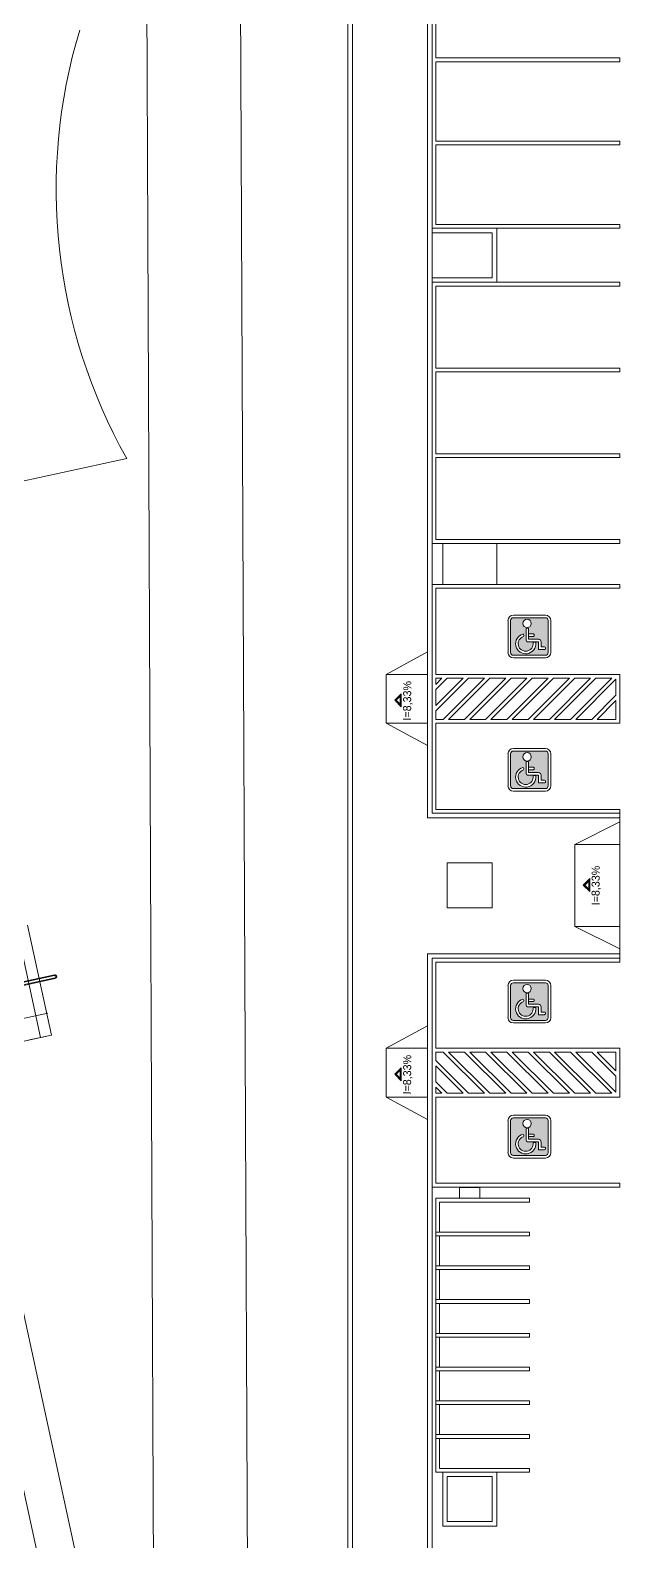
# Model space of a CAD drawing. Header units: millimetres. Extents: x -395 to 1008, y 9 to 692.
# Drawn here: x -287.98 to -272.27, y 50.91 to 91.2 of the extents above; entities that cross this region are included whole.
import ezdxf

# ---------------------------------------------------------------- set-up
doc = ezdxf.new("R2010")
doc.units = ezdxf.units.MM
doc.header["$LTSCALE"] = 0.1
doc.header["$MEASUREMENT"] = 0
doc.layers.add('.10 ultra fina', color=240, linetype='Continuous', lineweight=5)
doc.styles.add('Texto Wilian', font='himalaya.ttf')

# ---------------------------------------------------------------- blocks, each defined once
blk = doc.blocks.new('etwew')
at = {"layer": '.10 ultra fina', "lineweight": 5}
h = blk.add_hatch(color=240, dxfattribs=at)
h.dxf.hatch_style = 1
h.paths.add_polyline_path([(419.02, 135.554, 0.414214), (418.946, 135.627), (418.093, 135.627, 0.414214), (418.02, 135.554), (418.02, 134.701, 0.414214), (418.093, 134.627), (418.946, 134.627, 0.414214), (419.02, 134.701)])
h.paths.add_polyline_path([(418.833, 134.981), (418.833, 134.848), (418.923, 134.848, -1), (418.913, 134.779), (418.764, 134.779), (418.764, 134.975, 0.290137), (418.755, 134.987), (418.468, 134.987, -0.358913), (418.43, 135.032), (418.43, 135.342, -0.241455), (418.5, 135.342), (418.5, 135.196), (418.632, 135.196, -0.485227), (418.632, 135.127), (418.5, 135.127), (418.5, 135.057), (418.764, 135.057, -0.414214)], flags=16)
h.paths.add_polyline_path([(418.347, 135.475, -1), (418.572, 135.475, -1)], flags=16)
h.paths.add_polyline_path([(418.688, 134.964, -2.149116), (418.347, 135.194, -0.384166), (418.366, 135.127, 2.200852), (418.618, 134.964, -0.25666)], flags=16)
h = blk.add_hatch(color=240, dxfattribs=at)
h.dxf.hatch_style = 1
h.paths.add_polyline_path([(415.106, 133.254), (415.107, 133.6), (414.933, 133.428)])
h.paths.add_polyline_path([(415.078, 133.321), (414.972, 133.427), (415.079, 133.533)], flags=16)
h = blk.add_hatch(color=240, dxfattribs=at)
h.dxf.hatch_style = 1
h.paths.add_polyline_path([(419.02, 131.999, 0.414214), (418.946, 132.072), (418.093, 132.072, 0.414214), (418.02, 131.999), (418.02, 131.146, 0.414214), (418.093, 131.072), (418.946, 131.072, 0.414214), (419.02, 131.146)])
h.paths.add_polyline_path([(418.833, 131.426), (418.833, 131.293), (418.923, 131.293, -1), (418.913, 131.224), (418.764, 131.224), (418.764, 131.42, 0.290137), (418.755, 131.432), (418.468, 131.432, -0.358913), (418.43, 131.477), (418.43, 131.787, -0.241455), (418.5, 131.787), (418.5, 131.641), (418.632, 131.641, -0.485227), (418.632, 131.571), (418.5, 131.571), (418.5, 131.502), (418.764, 131.502, -0.414214)], flags=16)
h.paths.add_polyline_path([(418.347, 131.92, -1), (418.572, 131.92, -1)], flags=16)
h.paths.add_polyline_path([(418.688, 131.409, -2.149116), (418.347, 131.639, -0.384166), (418.366, 131.572, 2.200852), (418.618, 131.409, -0.25666)], flags=16)
h = blk.add_hatch(color=240, dxfattribs=at)
h.dxf.hatch_style = 1
h.paths.add_polyline_path([(420.126, 128.328), (420.128, 128.675), (419.954, 128.502)])
h.paths.add_polyline_path([(420.099, 128.395), (419.993, 128.502), (420.1, 128.608)], flags=16)
h = blk.add_hatch(color=240, dxfattribs=at)
h.dxf.hatch_style = 1
h.paths.add_polyline_path([(419.02, 125.82, 0.414214), (418.946, 125.893), (418.093, 125.893, 0.414214), (418.02, 125.82), (418.02, 124.967, 0.414214), (418.093, 124.893), (418.946, 124.893, 0.414214), (419.02, 124.967)])
h.paths.add_polyline_path([(418.833, 125.247), (418.833, 125.114), (418.923, 125.114, -1), (418.913, 125.045), (418.764, 125.045), (418.764, 125.241, 0.290137), (418.755, 125.253), (418.468, 125.253, -0.358913), (418.43, 125.298), (418.43, 125.608, -0.241455), (418.5, 125.608), (418.5, 125.462), (418.632, 125.462, -0.485227), (418.632, 125.393), (418.5, 125.393), (418.5, 125.323), (418.764, 125.323, -0.414214)], flags=16)
h.paths.add_polyline_path([(418.347, 125.741, -1), (418.572, 125.741, -1)], flags=16)
h.paths.add_polyline_path([(418.688, 125.23, -2.149116), (418.347, 125.46, -0.384166), (418.366, 125.393, 2.200852), (418.618, 125.23, -0.25666)], flags=16)
h = blk.add_hatch(color=240, dxfattribs=at)
h.dxf.hatch_style = 1
h.paths.add_polyline_path([(415.106, 123.285), (415.108, 123.631), (414.934, 123.459)])
h.paths.add_polyline_path([(415.079, 123.352), (414.973, 123.459), (415.08, 123.565)], flags=16)
h = blk.add_hatch(color=240, dxfattribs=at)
h.dxf.hatch_style = 1
h.paths.add_polyline_path([(419.02, 122.22, 0.414214), (418.946, 122.293), (418.093, 122.293, 0.414214), (418.02, 122.22), (418.02, 121.367, 0.414214), (418.093, 121.293), (418.946, 121.293, 0.414214), (419.02, 121.367)])
h.paths.add_polyline_path([(418.833, 121.647), (418.833, 121.514), (418.923, 121.514, -1), (418.913, 121.445), (418.764, 121.445), (418.764, 121.641, 0.290137), (418.755, 121.653), (418.468, 121.653, -0.358913), (418.43, 121.698), (418.43, 122.008, -0.241455), (418.5, 122.008), (418.5, 121.862), (418.632, 121.862, -0.485227), (418.632, 121.793), (418.5, 121.793), (418.5, 121.723), (418.764, 121.723, -0.414214)], flags=16)
h.paths.add_polyline_path([(418.347, 122.141, -1), (418.572, 122.141, -1)], flags=16)
h.paths.add_polyline_path([(418.688, 121.63, -2.149116), (418.347, 121.86, -0.384166), (418.366, 121.793, 2.200852), (418.618, 121.63, -0.25666)], flags=16)
at = {"layer": '.10 ultra fina', "color": 240, "lineweight": 5}
for p, q in [((413.686, 79.689), (413.686, 174.466)), ((413.806, 79.569), (413.806, 174.466)), ((415.806, 130.297), (415.806, 162.711)), ((415.926, 130.417), (415.926, 162.591)), ((408.546, 101.056), (408.305, 157.09)), ((411.046, 101.077), (410.805, 157.112)), ((416.026, 152.673), (416.026, 150.552)), ((416.026, 150.552), (420.926, 150.552)), ((416.026, 150.452), (416.026, 148.332)), ((420.926, 150.452), (416.026, 150.452)), ((420.926, 150.552), (420.926, 150.452)), ((416.026, 148.332), (420.926, 148.332)), ((420.926, 148.332), (420.926, 148.232)), ((416.026, 148.232), (416.026, 146.111)), ((420.926, 148.232), (416.026, 148.232)), ((415.926, 146.011), (417.65, 146.011)), ((415.926, 144.571), (415.926, 146.011)), ((420.926, 146.011), (415.926, 146.011)), ((415.926, 145.891), (417.53, 145.891)), ((415.926, 144.691), (415.926, 145.891)), ((416.026, 146.111), (420.926, 146.111)), ((417.53, 145.891), (417.53, 144.691)), ((417.65, 146.011), (417.65, 144.571)), ((420.926, 146.111), (420.926, 146.011)), ((417.53, 144.691), (415.926, 144.691)), ((417.65, 144.571), (415.926, 144.571)), ((415.926, 144.571), (420.926, 144.571)), ((420.926, 144.471), (416.026, 144.471)), ((416.026, 144.471), (416.026, 142.284)), ((420.926, 144.571), (420.926, 144.471)), ((416.026, 142.284), (420.926, 142.284)), ((420.926, 142.284), (420.926, 142.184)), ((420.926, 142.184), (416.026, 142.184)), ((416.026, 142.184), (416.026, 139.997)), ((407.792, 139.876), (394.147, 136.909)), ((416.026, 139.997), (420.926, 139.997)), ((420.926, 139.897), (416.026, 139.897)), ((416.026, 139.897), (416.026, 137.711)), ((420.926, 139.997), (420.926, 139.897)), ((420.926, 137.611), (415.926, 137.611)), ((416.026, 137.711), (420.926, 137.711)), ((416.21, 137.611), (417.65, 137.611)), ((416.21, 136.517), (416.21, 137.611)), ((417.65, 137.611), (417.65, 136.517)), ((420.926, 137.711), (420.926, 137.611)), ((415.926, 132.817), (415.926, 136.517)), ((415.926, 136.517), (420.926, 136.517)), ((420.926, 136.417), (416.026, 136.417)), ((416.026, 136.417), (416.026, 134.117)), ((417.65, 136.517), (416.21, 136.517)), ((420.926, 136.517), (420.926, 136.517)), ((420.926, 136.517), (420.926, 136.417)), ((417.95, 135.554), (417.95, 134.701)), ((418.02, 135.554), (418.02, 134.701)), ((418.946, 135.697), (418.093, 135.697)), ((418.946, 135.627), (418.093, 135.627)), ((419.02, 134.701), (419.02, 135.554)), ((419.09, 134.701), (419.09, 135.554)), ((418.43, 135.032), (418.43, 135.342)), ((418.5, 135.057), (418.5, 135.342)), ((418.5, 135.196), (418.632, 135.196)), ((418.5, 135.127), (418.632, 135.127)), ((418.5, 135.057), (418.764, 135.057)), ((414.706, 134.117), (415.806, 134.717)), ((418.093, 134.627), (418.946, 134.627)), ((418.468, 134.987), (418.755, 134.987)), ((418.764, 134.975), (418.764, 134.779)), ((418.764, 134.779), (418.923, 134.779)), ((418.833, 134.987), (418.833, 134.848)), ((418.833, 134.848), (418.923, 134.848)), ((418.093, 134.557), (418.946, 134.557)), ((415.806, 134.117), (414.706, 134.117)), ((414.706, 132.817), (414.706, 134.117)), ((416.026, 134.117), (418.326, 134.117)), ((416.333, 134.017), (416.026, 133.711)), ((416.026, 133.287), (416.757, 134.017)), ((416.191, 134.017), (416.026, 133.852)), ((416.026, 133.852), (416.026, 134.017)), ((416.026, 134.017), (416.191, 134.017)), ((416.898, 134.017), (416.026, 133.145)), ((416.222, 132.917), (417.322, 134.017)), ((416.757, 134.017), (416.333, 134.017)), ((417.464, 134.017), (416.364, 132.917)), ((416.788, 132.917), (417.888, 134.017)), ((417.322, 134.017), (416.898, 134.017)), ((418.03, 134.017), (416.93, 132.917)), ((417.354, 132.917), (418.454, 134.017)), ((417.888, 134.017), (417.464, 134.017)), ((418.595, 134.017), (417.495, 132.917)), ((417.92, 132.917), (419.02, 134.017)), ((418.454, 134.017), (418.03, 134.017)), ((419.161, 134.017), (418.061, 132.917)), ((418.326, 134.117), (420.926, 134.117)), ((418.485, 132.917), (419.585, 134.017)), ((419.02, 134.017), (418.595, 134.017)), ((419.727, 134.017), (418.627, 132.917)), ((419.051, 132.917), (420.151, 134.017)), ((419.585, 134.017), (419.161, 134.017)), ((419.192, 132.917), (420.292, 134.017)), ((420.717, 134.017), (419.617, 132.917)), ((420.151, 134.017), (419.727, 134.017)), ((420.826, 133.986), (419.758, 132.917)), ((420.292, 134.017), (420.717, 134.017)), ((420.826, 133.561), (420.826, 133.986)), ((420.926, 134.117), (420.926, 132.817)), ((415.107, 133.6), (414.933, 133.428)), ((414.933, 133.428), (415.106, 133.254)), ((415.079, 133.533), (414.972, 133.427)), ((414.972, 133.427), (415.078, 133.321)), ((415.078, 133.321), (415.079, 133.533)), ((415.106, 133.254), (415.107, 133.6)), ((416.026, 133.711), (416.026, 133.287)), ((420.182, 132.917), (420.826, 133.561)), ((420.826, 133.42), (420.324, 132.917)), ((420.826, 132.917), (420.826, 133.42)), ((416.026, 133.145), (416.026, 132.917)), ((415.806, 132.817), (414.706, 132.817)), ((415.806, 132.217), (414.706, 132.817)), ((415.926, 130.417), (415.926, 132.817)), ((415.926, 132.817), (415.926, 132.817)), ((416.026, 132.917), (416.222, 132.917)), ((420.926, 132.817), (416.026, 132.817)), ((416.026, 132.817), (416.026, 130.517)), ((416.364, 132.917), (416.788, 132.917)), ((416.93, 132.917), (417.354, 132.917)), ((417.495, 132.917), (417.92, 132.917)), ((418.061, 132.917), (418.485, 132.917)), ((418.627, 132.917), (419.051, 132.917)), ((419.617, 132.917), (419.192, 132.917)), ((419.758, 132.917), (420.182, 132.917)), ((420.324, 132.917), (420.826, 132.917)), ((417.95, 131.999), (417.95, 131.146)), ((418.02, 131.999), (418.02, 131.146)), ((418.946, 132.142), (418.093, 132.142)), ((418.946, 132.072), (418.093, 132.072)), ((418.43, 131.477), (418.43, 131.787)), ((418.5, 131.502), (418.5, 131.787)), ((419.02, 131.146), (419.02, 131.999)), ((419.09, 131.146), (419.09, 131.999)), ((418.468, 131.432), (418.755, 131.432)), ((418.5, 131.641), (418.632, 131.641)), ((418.5, 131.571), (418.632, 131.571)), ((418.5, 131.502), (418.764, 131.502)), ((418.764, 131.42), (418.764, 131.224)), ((418.833, 131.432), (418.833, 131.293)), ((418.093, 131.072), (418.946, 131.072)), ((418.093, 131.002), (418.946, 131.002)), ((418.764, 131.224), (418.923, 131.224)), ((418.833, 131.293), (418.923, 131.293)), ((420.926, 130.297), (415.806, 130.297)), ((415.926, 130.517), (415.926, 130.517)), ((420.926, 130.417), (415.926, 130.417)), ((420.926, 130.417), (415.926, 130.417)), ((416.026, 130.517), (420.926, 130.517)), ((420.926, 130.417), (416.026, 130.417)), ((420.926, 130.184), (419.726, 129.584)), ((420.926, 130.517), (420.926, 130.417)), ((420.926, 130.297), (420.926, 130.417)), ((420.926, 130.417), (420.926, 130.417)), ((420.926, 130.297), (420.926, 130.166)), ((420.926, 130.297), (420.926, 126.669)), ((420.926, 130.166), (420.926, 130.297)), ((405.493, 124.435), (404.41, 129.419)), ((419.726, 129.584), (419.726, 127.4)), ((420.926, 129.584), (419.726, 129.584)), ((416.33, 129.091), (417.53, 129.091)), ((416.33, 127.891), (416.33, 129.091)), ((417.53, 129.091), (417.53, 127.891)), ((420.128, 128.675), (419.954, 128.502)), ((420.1, 128.608), (419.993, 128.502)), ((420.099, 128.395), (420.1, 128.608)), ((420.126, 128.328), (420.128, 128.675)), ((419.954, 128.502), (420.126, 128.328)), ((419.993, 128.502), (420.099, 128.395)), ((417.53, 127.891), (416.33, 127.891)), ((405.787, 124.499), (405.149, 127.431)), ((420.926, 127.397), (419.726, 127.397)), ((420.926, 126.797), (419.726, 127.397)), ((415.806, 100.771), (415.806, 126.669)), ((420.926, 126.669), (415.806, 126.669)), ((420.926, 126.549), (415.926, 126.549)), ((415.926, 126.549), (415.926, 124.149)), ((420.926, 126.669), (420.926, 126.549)), ((420.926, 126.449), (420.926, 126.549)), ((420.926, 126.549), (420.926, 126.549)), ((415.926, 100.871), (415.926, 126.449)), ((416.026, 124.149), (416.026, 126.449)), ((416.026, 126.449), (420.926, 126.449)), ((405.869, 126.104), (402.917, 125.461)), ((405.873, 126.085), (402.921, 125.442)), ((402.934, 125.383), (405.886, 126.026)), ((402.938, 125.363), (405.89, 126.006)), ((417.95, 125.82), (417.95, 124.967)), ((418.02, 125.82), (418.02, 124.967)), ((418.946, 125.963), (418.093, 125.963)), ((418.946, 125.893), (418.093, 125.893)), ((419.02, 124.967), (419.02, 125.82)), ((419.09, 124.967), (419.09, 125.82)), ((418.43, 125.298), (418.43, 125.608)), ((418.5, 125.323), (418.5, 125.608)), ((418.5, 125.462), (418.632, 125.462)), ((418.5, 125.393), (418.632, 125.393)), ((405.688, 125.085), (403.798, 124.673)), ((418.468, 125.253), (418.755, 125.253)), ((418.5, 125.323), (418.764, 125.323)), ((418.764, 125.241), (418.764, 125.045)), ((418.764, 125.045), (418.923, 125.045)), ((418.833, 125.253), (418.833, 125.114)), ((418.833, 125.114), (418.923, 125.114)), ((414.706, 124.149), (415.806, 124.749)), ((418.093, 124.893), (418.946, 124.893)), ((418.093, 124.823), (418.946, 124.823)), ((405.787, 124.499), (401.976, 123.67)), ((405.493, 124.435), (405.2, 124.372)), ((405.787, 124.499), (405.493, 124.435)), ((415.806, 124.149), (414.706, 124.149)), ((414.706, 122.849), (414.706, 124.149)), ((415.926, 124.149), (415.926, 124.149)), ((415.926, 124.149), (415.926, 120.449)), ((420.926, 124.149), (416.026, 124.149)), ((420.926, 122.849), (420.926, 124.149)), ((408.118, 102.955), (403.582, 123.815)), ((416.026, 123.82), (416.026, 124.049)), ((416.026, 124.049), (416.222, 124.049)), ((416.898, 122.949), (416.026, 123.82)), ((416.222, 124.049), (417.322, 122.949)), ((417.464, 122.949), (416.364, 124.049)), ((416.364, 124.049), (416.788, 124.049)), ((416.788, 124.049), (417.888, 122.949)), ((418.03, 122.949), (416.93, 124.049)), ((416.93, 124.049), (417.354, 124.049)), ((417.354, 124.049), (418.454, 122.949)), ((418.595, 122.949), (417.495, 124.049)), ((417.495, 124.049), (417.92, 124.049)), ((417.92, 124.049), (419.02, 122.949)), ((419.161, 122.949), (418.061, 124.049)), ((418.061, 124.049), (418.485, 124.049)), ((418.485, 124.049), (419.585, 122.949)), ((419.727, 122.949), (418.627, 124.049)), ((418.627, 124.049), (419.051, 124.049)), ((419.051, 124.049), (420.151, 122.949)), ((419.617, 124.049), (419.192, 124.049)), ((419.192, 124.049), (420.292, 122.949)), ((420.717, 122.949), (419.617, 124.049)), ((419.758, 124.049), (420.182, 124.049)), ((420.826, 122.98), (419.758, 124.049)), ((420.182, 124.049), (420.826, 123.404)), ((420.826, 123.546), (420.324, 124.049)), ((420.324, 124.049), (420.826, 124.049)), ((420.826, 124.049), (420.826, 123.546)), ((415.108, 123.631), (414.934, 123.459)), ((414.934, 123.459), (415.106, 123.285)), ((415.08, 123.565), (414.973, 123.459)), ((414.973, 123.459), (415.079, 123.352)), ((415.079, 123.352), (415.08, 123.565)), ((415.106, 123.285), (415.108, 123.631)), ((416.026, 123.255), (416.026, 123.679)), ((416.026, 123.679), (416.757, 122.949)), ((420.826, 123.404), (420.826, 122.98)), ((416.333, 122.949), (416.026, 123.255)), ((416.191, 122.949), (416.026, 123.113)), ((416.026, 123.113), (416.026, 122.949)), ((416.026, 122.949), (416.191, 122.949)), ((416.757, 122.949), (416.333, 122.949)), ((417.322, 122.949), (416.898, 122.949)), ((417.888, 122.949), (417.464, 122.949)), ((418.454, 122.949), (418.03, 122.949)), ((419.02, 122.949), (418.595, 122.949)), ((419.585, 122.949), (419.161, 122.949)), ((420.151, 122.949), (419.727, 122.949)), ((420.292, 122.949), (420.717, 122.949)), ((415.806, 122.849), (414.706, 122.849)), ((415.806, 122.249), (414.706, 122.849)), ((416.026, 120.549), (416.026, 122.849)), ((416.026, 122.849), (418.326, 122.849)), ((418.326, 122.849), (420.926, 122.849)), ((417.95, 122.22), (417.95, 121.367)), ((418.02, 122.22), (418.02, 121.367)), ((418.946, 122.363), (418.093, 122.363)), ((418.946, 122.293), (418.093, 122.293)), ((419.02, 121.367), (419.02, 122.22)), ((419.09, 121.367), (419.09, 122.22)), ((418.43, 121.698), (418.43, 122.008)), ((418.5, 121.723), (418.5, 122.008)), ((418.5, 121.862), (418.632, 121.862)), ((418.5, 121.793), (418.632, 121.793)), ((418.5, 121.723), (418.764, 121.723)), ((418.468, 121.653), (418.755, 121.653)), ((418.764, 121.641), (418.764, 121.445)), ((418.764, 121.445), (418.923, 121.445)), ((418.833, 121.653), (418.833, 121.514)), ((418.833, 121.514), (418.923, 121.514)), ((418.093, 121.293), (418.946, 121.293)), ((418.093, 121.223), (418.946, 121.223)), ((403.22, 120.771), (406.928, 103.719)), ((420.926, 120.549), (416.026, 120.549)), ((420.926, 120.449), (420.926, 120.549)), ((415.926, 120.449), (420.926, 120.449)), ((416.026, 119.149), (416.026, 120.149)), ((416.026, 120.149), (418.526, 120.149)), ((417.2, 120.433), (416.661, 120.433)), ((416.661, 120.433), (416.661, 120.149)), ((416.661, 120.149), (417.2, 120.149)), ((417.2, 120.149), (417.2, 120.433)), ((418.526, 120.149), (418.526, 120.049)), ((420.926, 120.449), (420.926, 120.449)), ((418.526, 120.049), (416.126, 120.049)), ((416.126, 120.049), (416.126, 119.249)), ((416.026, 118.249), (416.026, 119.249)), ((416.026, 119.249), (418.526, 119.249)), ((418.526, 119.149), (416.026, 119.149)), ((416.126, 119.249), (418.526, 119.249)), ((418.526, 119.149), (416.126, 119.149)), ((416.126, 119.149), (416.126, 118.349)), ((418.526, 119.249), (418.526, 119.149)), ((418.526, 119.249), (418.526, 119.149)), ((416.026, 117.349), (416.026, 118.349)), ((416.026, 118.349), (418.526, 118.349)), ((418.526, 118.249), (416.026, 118.249)), ((416.126, 118.349), (418.526, 118.349)), ((418.526, 118.249), (416.126, 118.249)), ((416.126, 118.249), (416.126, 117.449)), ((418.526, 118.349), (418.526, 118.249)), ((418.526, 118.349), (418.526, 118.249)), ((416.026, 116.449), (416.026, 117.449)), ((416.026, 117.449), (418.526, 117.449)), ((418.526, 117.349), (416.026, 117.349)), ((416.126, 117.449), (418.526, 117.449)), ((418.526, 117.349), (416.126, 117.349)), ((416.126, 117.349), (416.126, 116.549)), ((418.526, 117.449), (418.526, 117.349)), ((418.526, 117.449), (418.526, 117.349)), ((416.026, 115.549), (416.026, 116.549)), ((416.026, 116.549), (418.526, 116.549)), ((416.126, 116.549), (418.526, 116.549)), ((418.526, 116.549), (418.526, 116.449)), ((418.526, 116.549), (418.526, 116.449)), ((418.526, 116.449), (416.026, 116.449)), ((418.526, 116.449), (416.126, 116.449)), ((416.126, 116.449), (416.126, 115.649)), ((416.026, 114.649), (416.026, 115.649)), ((416.026, 115.649), (418.526, 115.649)), ((418.526, 115.549), (416.026, 115.549)), ((416.126, 115.649), (418.526, 115.649)), ((418.526, 115.549), (416.126, 115.549)), ((416.126, 115.549), (416.126, 114.749)), ((418.526, 115.649), (418.526, 115.549)), ((418.526, 115.649), (418.526, 115.549)), ((416.026, 113.749), (416.026, 114.749)), ((416.026, 114.749), (418.526, 114.749)), ((418.526, 114.649), (416.026, 114.649)), ((416.126, 114.749), (418.526, 114.749)), ((418.526, 114.649), (416.126, 114.649)), ((416.126, 114.649), (416.126, 113.849)), ((418.526, 114.749), (418.526, 114.649)), ((418.526, 114.749), (418.526, 114.649)), ((416.026, 112.849), (416.026, 113.849)), ((416.026, 113.849), (418.526, 113.849)), ((418.526, 113.749), (416.026, 113.749)), ((416.126, 113.849), (418.526, 113.849)), ((418.526, 113.749), (416.126, 113.749)), ((416.126, 113.749), (416.126, 112.949)), ((418.526, 113.849), (418.526, 113.749)), ((418.526, 113.849), (418.526, 113.749)), ((418.526, 112.849), (416.026, 112.849)), ((416.126, 112.949), (418.526, 112.949)), ((416.21, 112.849), (417.65, 112.849)), ((416.21, 111.409), (416.21, 112.849)), ((417.65, 112.849), (417.65, 111.409)), ((418.526, 112.949), (418.526, 112.849)), ((416.33, 112.729), (417.53, 112.729)), ((416.33, 111.529), (416.33, 112.729)), ((417.53, 112.729), (417.53, 111.529)), ((417.65, 111.409), (416.21, 111.409)), ((417.53, 111.529), (416.33, 111.529))]:
    blk.add_line(p, q, dxfattribs=at)
for centre in [(418.459, 135.475), (418.459, 131.92), (418.459, 125.741), (418.459, 122.141)]:
    blk.add_circle(centre, 0.112, dxfattribs=at)
for centre, radius, start, end in [((420.55, 147.051), 14.637, 163.1616, 209.3516), ((418.093, 135.554), 0.144, 90, 180), ((418.093, 135.554), 0.0737, 90, 180), ((418.946, 135.554), 0.144, 0, 90), ((418.946, 135.554), 0.0737, 0, 90), ((418.421, 134.935), 0.269, 105.9167, 6.105), ((418.421, 134.935), 0.199, 105.9167, 8.1743), ((418.319, 135.15), 0.052, 333.8866, 57.9468), ((418.465, 135.274), 0.0763, 62.851, 117.149), ((418.476, 135.033), 0.0461, 181.0898, 260.0648), ((418.604, 135.161), 0.0443, 308.2321, 51.7679), ((418.761, 134.984), 0.0726, 357.7258, 87.7258), ((418.093, 134.701), 0.144, 180, 270), ((418.093, 134.701), 0.0737, 180, 270), ((418.653, 134.9), 0.0728, 61.4299, 119.0092), ((418.75, 134.975), 0.0136, 358.4126, 66.305), ((418.918, 134.814), 0.0352, 261.6901, 81.6901), ((418.946, 134.701), 0.0737, 270, 0), ((418.946, 134.701), 0.144, 270, 360), ((418.093, 131.999), 0.144, 90, 180), ((418.093, 131.999), 0.0737, 90, 180), ((418.465, 131.719), 0.0763, 62.851, 117.149), ((418.946, 131.999), 0.144, 0, 90), ((418.946, 131.999), 0.0737, 0, 90), ((418.421, 131.38), 0.269, 105.9167, 6.105), ((418.421, 131.38), 0.199, 105.9167, 8.1743), ((418.319, 131.595), 0.052, 333.8866, 57.9468), ((418.476, 131.477), 0.0461, 181.0898, 260.0648), ((418.653, 131.345), 0.0728, 61.4299, 119.0092), ((418.604, 131.606), 0.0443, 308.2321, 51.7679), ((418.75, 131.42), 0.0136, 358.4126, 66.305), ((418.761, 131.429), 0.0726, 357.7258, 87.7258), ((418.093, 131.146), 0.144, 180, 270), ((418.093, 131.146), 0.0737, 180, 270), ((418.918, 131.258), 0.0352, 261.6901, 81.6901), ((418.946, 131.146), 0.0737, 270, 0), ((418.946, 131.146), 0.144, 270, 360), ((405.88, 126.055), 0.05, 282.2676, 102.2676), ((405.88, 126.055), 0.03, 282.2676, 102.2676), ((418.093, 125.82), 0.144, 90, 180), ((418.093, 125.82), 0.0737, 90, 180), ((418.946, 125.82), 0.144, 0, 90), ((418.946, 125.82), 0.0737, 0, 90), ((418.421, 125.201), 0.269, 105.9167, 6.105), ((418.421, 125.201), 0.199, 105.9167, 8.1743), ((418.319, 125.416), 0.052, 333.8866, 57.9468), ((418.465, 125.54), 0.0763, 62.851, 117.149), ((418.604, 125.427), 0.0443, 308.2321, 51.7679), ((418.093, 124.967), 0.144, 180, 270), ((418.093, 124.967), 0.0737, 180, 270), ((418.476, 125.299), 0.0461, 181.0898, 260.0648), ((418.653, 125.166), 0.0728, 61.4299, 119.0092), ((418.75, 125.241), 0.0136, 358.4126, 66.305), ((418.761, 125.25), 0.0726, 357.7258, 87.7258), ((418.918, 125.08), 0.0352, 261.6901, 81.6901), ((418.946, 124.967), 0.0737, 270, 0), ((418.946, 124.967), 0.144, 270, 360), ((418.093, 122.22), 0.144, 90, 180), ((418.093, 122.22), 0.0737, 90, 180), ((418.946, 122.22), 0.144, 0, 90), ((418.946, 122.22), 0.0737, 0, 90), ((418.421, 121.601), 0.269, 105.9167, 6.105), ((418.421, 121.601), 0.199, 105.9167, 8.1743), ((418.319, 121.816), 0.052, 333.8866, 57.9468), ((418.465, 121.94), 0.0763, 62.851, 117.149), ((418.604, 121.827), 0.0443, 308.2321, 51.7679), ((418.761, 121.65), 0.0726, 357.7258, 87.7258), ((418.093, 121.367), 0.144, 180, 270), ((418.093, 121.367), 0.0737, 180, 270), ((418.476, 121.699), 0.0461, 181.0898, 260.0648), ((418.653, 121.566), 0.0728, 61.4299, 119.0092), ((418.75, 121.641), 0.0136, 358.4126, 66.305), ((418.918, 121.48), 0.0352, 261.6901, 81.6901), ((418.946, 121.367), 0.0737, 270, 0), ((418.946, 121.367), 0.144, 270, 360)]:
    blk.add_arc(centre, radius, start, end, dxfattribs=at)
at = {"layer": '.10 ultra fina', "color": 240, "lineweight": 5, "style": 'Texto Wilian'}
for p in [(415.368, 132.886), (420.388, 127.96), (415.368, 122.917)]:
    blk.add_text('I=8,33%%%', height=0.2133, rotation=89.7513, dxfattribs=at).set_placement(p)

msp = doc.modelspace()

# ---------------------------------------------------------------- block references
at = {"layer": '.10 ultra fina', "color": 240, "lineweight": 5}
msp.add_blockref('etwew', (-693.2, -60.087), dxfattribs=at)

doc.saveas('drawing.dxf')
